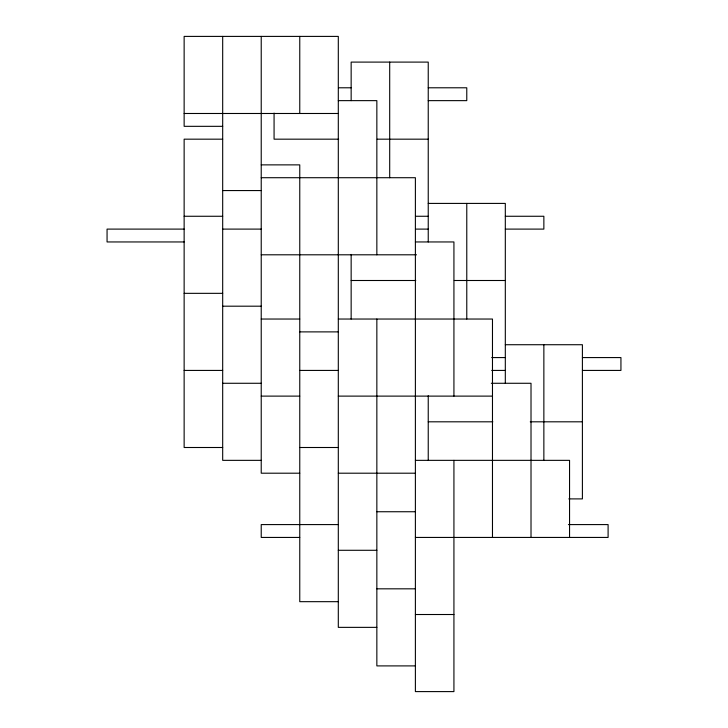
<?xml version="1.0" encoding="UTF-8"?>
<svg xmlns="http://www.w3.org/2000/svg" width="728" height="728" viewBox="0 0 728 728"><rect width="100%" height="100%" fill="white"/><g stroke="black" fill="none" stroke-linecap="round" stroke-linejoin="round"><path stroke-width="1.09" d="M338.684 87.788L351.151 87.788M428.237 87.788L466.775 87.788L466.775 100.637L428.237 100.637M338.302 100.637L376.849 100.637L376.849 254.8M184.138 113.486L338.302 113.486M222.686 126.326L184.138 126.326L184.138 36.4L338.302 36.4L338.302 627.363L376.849 627.363M222.686 139.175L184.138 139.175L184.138 447.502L222.686 447.502M338.684 139.175L274.074 139.175L274.074 113.104M377.222 139.175L428.237 139.175M261.225 164.874L299.763 164.874L299.763 601.674L338.302 601.674M261.225 177.714L415.388 177.714L415.388 691.6L453.926 691.6L453.926 460.351M222.686 190.563L261.225 190.563M428.237 203.412L505.314 203.412L505.314 383.274M184.138 216.262L222.686 216.262M415.77 216.262L428.237 216.262M505.314 216.262L543.861 216.262L543.861 229.102L505.314 229.102M184.138 229.102L107.062 229.102L107.062 241.951L184.138 241.951M222.686 229.102L261.225 229.102M415.77 229.102L428.237 229.102M415.388 241.951L453.926 241.951L453.926 396.114M261.225 254.8L416.525 254.8M351.151 280.498L415.77 280.498M454.308 280.498L505.314 280.498M184.138 293.339L222.686 293.339M222.686 306.188L261.225 306.188M261.225 319.037L299.763 319.037M338.302 319.037L492.474 319.037L492.474 537.437M299.763 331.886L338.302 331.886M505.314 344.726L582.4 344.726L582.4 498.898L568.795 498.898M491.719 357.575L505.314 357.575M582.4 357.575L620.939 357.575L620.939 370.425L582.4 370.425M184.138 370.425L222.686 370.425M299.763 370.425L338.302 370.425M491.719 370.425L505.314 370.425M222.686 383.274L261.225 383.274M491.336 383.274L531.012 383.274L531.012 537.437M261.225 396.114L299.763 396.114M338.302 396.114L492.474 396.114M428.237 421.812L492.847 421.812M530.257 421.812L582.4 421.812M299.763 447.502L338.302 447.502M261.225 460.351L222.686 460.351L222.686 36.4M415.388 460.351L569.551 460.351L569.551 537.437M299.763 473.2L261.225 473.2L261.225 36.4M338.302 473.2L415.388 473.2M376.849 511.739L415.388 511.739M338.302 524.588L261.225 524.588L261.225 537.437L299.763 537.437M568.422 524.588L608.098 524.588L608.098 537.437L415.388 537.437M338.302 550.286L376.849 550.286M376.849 588.825L415.388 588.825M415.388 614.514L453.926 614.514M415.388 665.902L376.849 665.902L376.849 319.037M543.861 344.726L543.861 460.351M466.775 203.412L466.775 319.037M428.237 241.951L428.237 62.098L351.151 62.098L351.151 100.637M428.237 395.741L428.237 460.351M389.698 62.098L389.698 177.714M351.151 254.418L351.151 319.037M299.763 36.4L299.763 113.486"/></g></svg>
